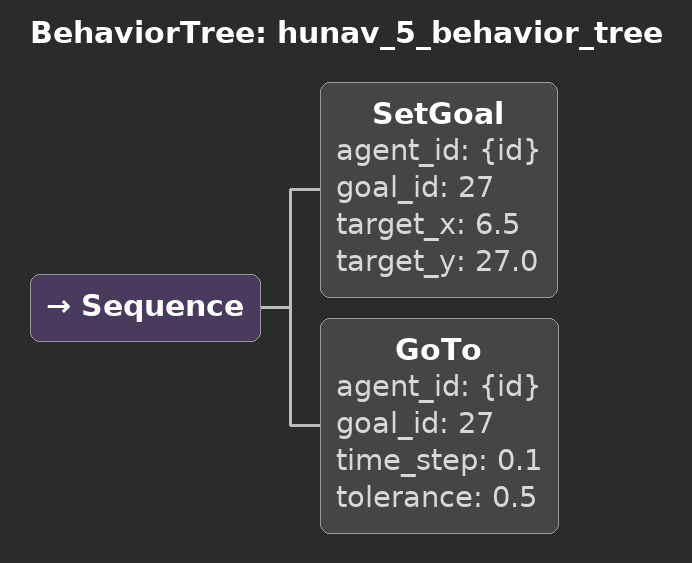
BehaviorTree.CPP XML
<?xml version="1.0" encoding="UTF-8"?>
<root main_tree_to_execute="hunav_5_behavior_tree" BTCPP_format="4">
  <include ros_pkg="arena_simulation_setup" path="configs/hunav/behavior_trees/BTRegularNav.xml"/>
  <BehaviorTree ID="hunav_5_behavior_tree">
    <Sequence>
      <SetGoal agent_id="{id}" goal_id="27" target_x="6.5" target_y="27.0" />
      <GoTo agent_id="{id}" goal_id="27" time_step="0.1" tolerance="0.5" />
    </Sequence>
  </BehaviorTree>
</root>
